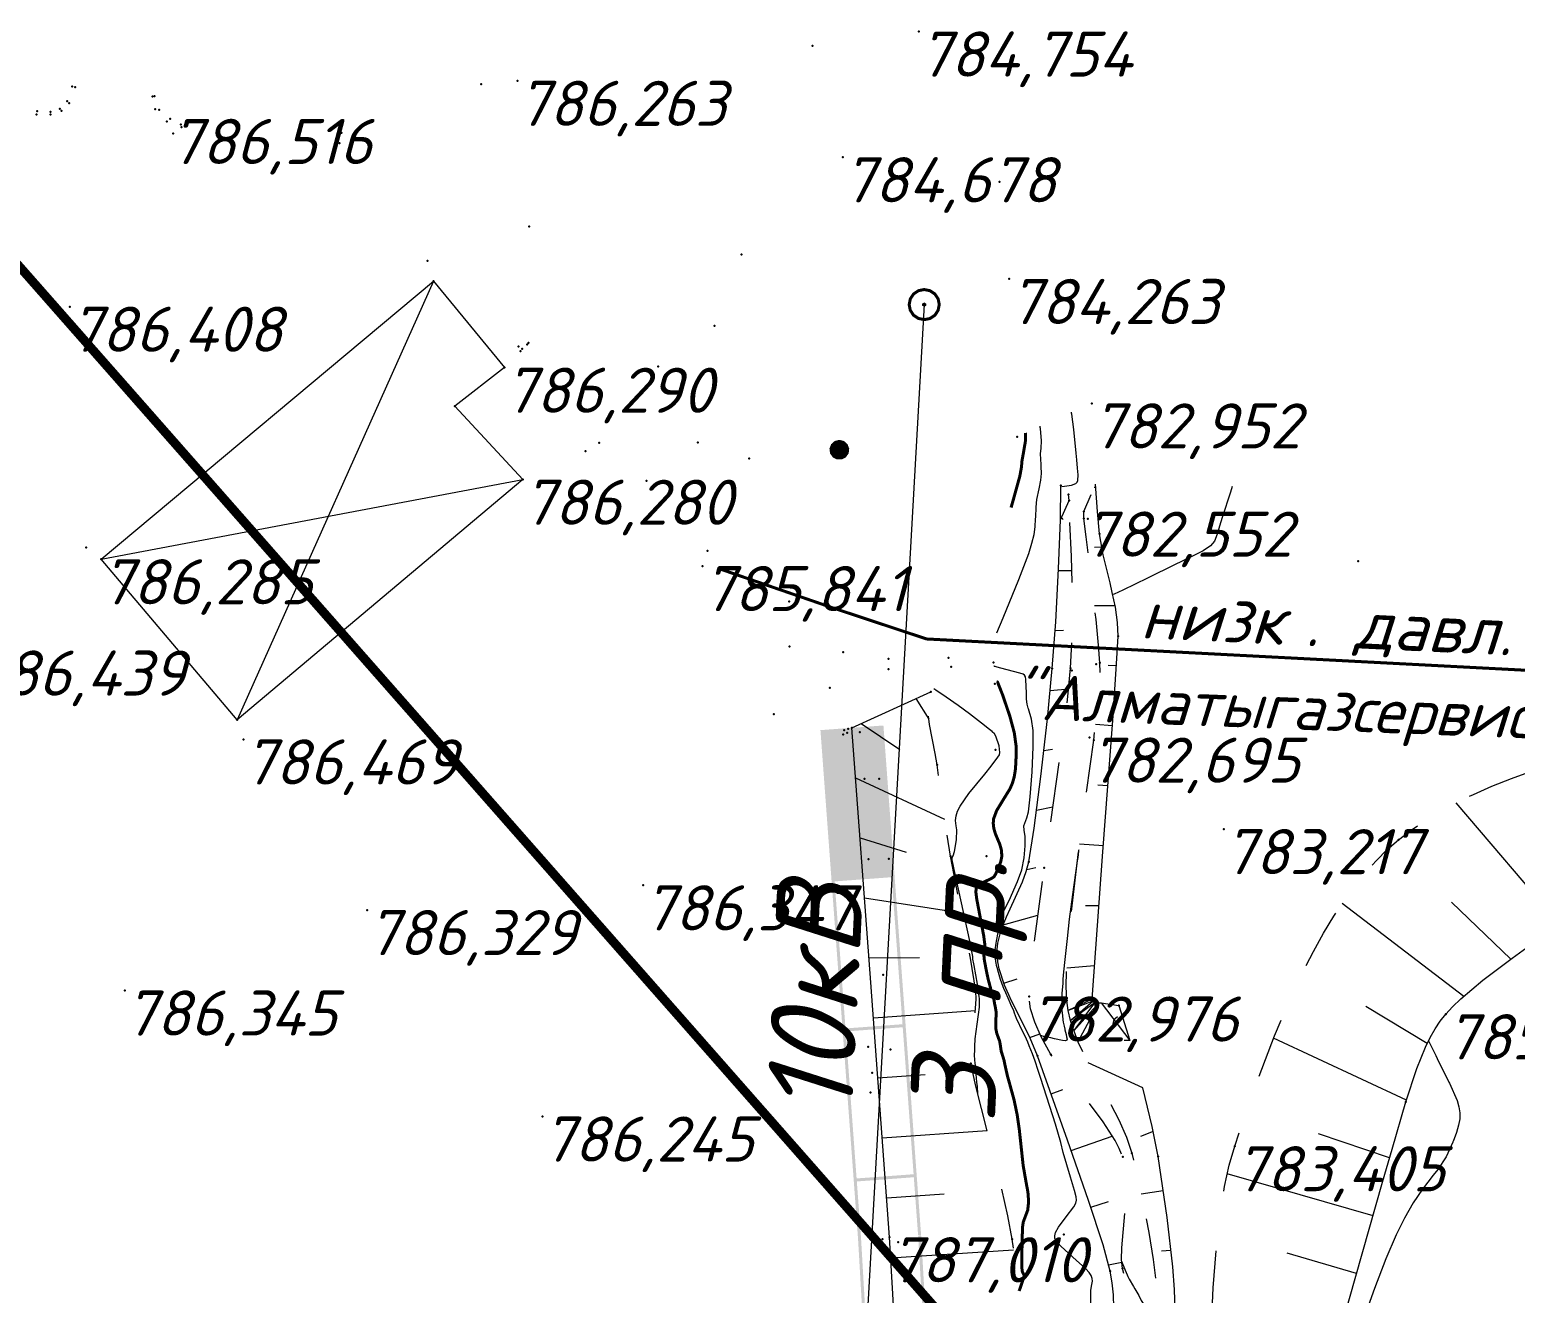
# Model space of a CAD drawing. Header units: metres. Extents: x 629572 to 645168, y 4785785 to 4790166.
# Drawn here: x 634328.7 to 634378.09, y 4788306.47 to 4788348.47 of the extents above; entities that cross this region are included whole.
import ezdxf

# ---------------------------------------------------------------- set-up
doc = ezdxf.new("R2010")
doc.units = ezdxf.units.M
for name, pattern in [('Сплошная', [0]), ('Сплошная_0_50', [0]), ('Штриховая 2', [4, 2, -2])]:
    doc.linetypes.add(name, pattern=pattern)
doc.layers.get('0').update_dxf_attribs({"linetype": 'CONTINUOUS'})
for name, color, linetype in [('Газопровод подземный', 7, 'CONTINUOUS'), ('Горизонтали', 7, 'CONTINUOUS'), ('Здания и строения', 7, 'CONTINUOUS'), ('красная линия', 7, 'CONTINUOUS'), ('Нурсултан', 7, 'CONTINUOUS'), ('Оттяжки для опор', 7, 'CONTINUOUS'), ('Стенка подпорная', 7, 'CONTINUOUS'), ('Столбы железобетонные', 7, 'CONTINUOUS'), ('тест', 7, 'CONTINUOUS')]:
    doc.layers.add(name, color=color, linetype=linetype)
doc.layers.add('ЛЭП в.напряж.', color=10, linetype='SIL_KAB_VYSVOLT', lineweight=13)
doc.styles.add('ISOCPEUR', font='isocpeui.ttf')
doc.styles.get("Standard").update_dxf_attribs({"font": 'isocpeui.ttf'})
doc.linetypes.add('GAZ_NIZ_DAV', pattern='A,10,-1.8,["S",Standard,S=1.8,R=90,X=0,Y=-0.594],0', length=11.8)
doc.linetypes.add('SIL_KAB_VYSVOLT', pattern='A,1.5,["<<",Standard,S=1.6,R=0,X=-1.5,Y=-0.8],5,0,1.5,[">>",Standard,S=1.6,R=0,X=-2.14,Y=-0.8],-2,8,-2', length=20)

# ---------------------------------------------------------------- blocks, each defined once
blk = doc.blocks.new('26 - 108.1.1 опоры  жб d-1.0')
blk.add_hatch(color=7).paths.add_polyline_path([(0, 0.05), (-0.05, 0), (0, -0.05), (0.05, 0)])
at = {"color": 7, "linetype": 'Continuous', "lineweight": 0, "const_width": 0.1, "flags": 128}
blk.add_lwpolyline([(0, 0.5), (0.191, 0.462), (0.354, 0.354), (0.462, 0.191), (0.5, 0), (0.462, -0.191), (0.354, -0.354), (0.191, -0.462), (0, -0.5), (-0.191, -0.462), (-0.354, -0.354), (-0.462, -0.191), (-0.5, 0), (-0.462, 0.191), (-0.354, 0.354), (-0.191, 0.462), (0, 0.5)], close=True, dxfattribs=at)
at = {"color": 7, "linetype": 'Continuous', "lineweight": 0, "true_color": 0xffffff, "flags": 128}
blk.add_lwpolyline([(0, 0.5), (-0.25, 0.433), (-0.433, 0.25), (-0.5, 0), (-0.433, -0.25), (-0.25, -0.433), (0, -0.5), (0.25, -0.433), (0.433, -0.25), (0.5, 0), (0.433, 0.25), (0.25, 0.433), (0, 0.5)], close=True, dxfattribs=at)
at = {"color": 7, "linetype": 'Continuous', "lineweight": 0, "flags": 128}
for points in [[(0, 0.05), (-0.05, 0), (0, -0.05), (0.05, 0), (0, 0.05)], [(0, 0.05), (0.043, 0.025), (0.043, -0.025), (0, -0.05), (-0.043, -0.025), (-0.043, 0.025), (0, 0.05)]]:
    blk.add_lwpolyline(points, close=True, dxfattribs=at)
at = {"color": 7, "style": 'ISOCPEUR', "flags": 1}
for tag in ['X', 'Высота', 'Отметка(высота) верхнего провода', 'Отметка(высота) нижнего провода', 'Отметка', 'Имя объекта CREDO-III', 'Код объекта CREDO-III', 'Номер', 'Y']:
    blk.add_attdef(tag, (0, 0), '', height=2.5, dxfattribs=at)
blk = doc.blocks.new('20 - 106.1.1 столбы дерев d-0.6')
at = {"true_color": 0xffffff}
blk.add_hatch(color=7, dxfattribs=at).paths.add_polyline_path([(0.295, 0.052), (0.193, 0.23), (0, 0.3), (0, 0.3), (-0.193, 0.23), (-0.295, 0.052), (-0.26, -0.15), (-0.103, -0.282), (0.103, -0.282), (0.26, -0.15)])
at = {"color": 7, "linetype": 'Continuous', "lineweight": 0, "const_width": 0.06, "flags": 128}
blk.add_lwpolyline([(0, 0.3), (0.139, 0.266), (0.247, 0.17), (0.298, 0.036), (0.281, -0.106), (0.199, -0.225), (0.072, -0.291), (-0.072, -0.291), (-0.199, -0.225), (-0.281, -0.106), (-0.298, 0.036), (-0.247, 0.17), (-0.139, 0.266), (0, 0.3)], close=True, dxfattribs=at)
at = {"color": 7, "linetype": 'Continuous', "lineweight": 0, "true_color": 0xffffff, "flags": 128}
blk.add_lwpolyline([(0, 0.3), (-0.193, 0.23), (-0.295, 0.052), (-0.26, -0.15), (-0.103, -0.282), (0.103, -0.282), (0.26, -0.15), (0.295, 0.052), (0.193, 0.23), (0, 0.3)], close=True, dxfattribs=at)
at = {"color": 7, "style": 'ISOCPEUR', "flags": 1}
for tag in ['X', 'Высота', 'Отметка', 'Имя объекта CREDO-III', 'Код объекта CREDO-III', 'Номер', 'Y']:
    blk.add_attdef(tag, (0, 0), '', height=2.5, dxfattribs=at)

msp = doc.modelspace()

# ---------------------------------------------------------------- hatches: boundary and pattern name
at = {"layer": 'Стенка подпорная'}
h = msp.add_hatch(color=7, dxfattribs=at)
h.paths.add_polyline_path([(634356.803, 4788300.273), (634356.516, 4788305.214), (634358.413, 4788305.324), (634358.699, 4788300.383), (634358.799, 4788300.388), (634358.51, 4788305.38), (634358.335, 4788308.397), (634358.275, 4788308.393), (634358.235, 4788308.391), (634358.407, 4788305.424), (634356.511, 4788305.314), (634356.34, 4788308.266), (634356.34, 4788308.266), (634356.339, 4788308.274), (634356.339, 4788308.281), (634356.339, 4788308.281), (634356.198, 4788310.189), (634358.092, 4788310.329), (634358.234, 4788308.406), (634358.274, 4788308.409), (634358.334, 4788308.413), (634358.188, 4788310.386), (634357.82, 4788315.373), (634357.451, 4788320.359), (634357.082, 4788325.345), (634357.032, 4788325.342), (634356.359, 4788325.292), (634356.035, 4788325.268), (634355.964, 4788325.263), (634355.038, 4788325.194), (634355.028, 4788325.194), (634354.988, 4788325.191), (634355.356, 4788320.204), (634355.725, 4788315.218), (634356.094, 4788310.231), (634356.239, 4788308.267), (634356.413, 4788305.259), (634356.703, 4788300.267)])
h.paths.add_polyline_path([(634355.821, 4788315.275), (634355.46, 4788320.162), (634357.355, 4788320.302), (634357.716, 4788315.415)], flags=16)
h.paths.add_polyline_path([(634356.19, 4788310.289), (634355.829, 4788315.175), (634357.723, 4788315.315), (634358.085, 4788310.429)], flags=16)

# ---------------------------------------------------------------- linework, layer by layer
at = {"layer": 'Газопровод подземный', "color": 50, "linetype": 'GAZ_NIZ_DAV', "lineweight": 13, "const_width": 0.1, "flags": 128}
msp.add_lwpolyline([(634404.648, 4788329.312), (634400.069, 4788327.711), (634386.285, 4788326.771), (634358.515, 4788328.221), (634355.345, 4788329.272), (634351.69, 4788330.533)], dxfattribs=at)
at = {"layer": 'Горизонтали', "color": 34, "linetype": 'Сплошная', "lineweight": 0, "true_color": 0xa55200, "flags": 128}
for points, elevation in [([(634363.008, 4788333.288), (634363.103, 4788333.297), (634363.337, 4788333.333), (634363.478, 4788333.389), (634363.523, 4788333.433), (634363.55, 4788333.492), (634363.555, 4788333.671), (634363.534, 4788333.895), (634363.506, 4788334.178), (634363.485, 4788334.4), (634363.407, 4788335.186), (634363.341, 4788335.689), (634363.335, 4788335.728), (634363.333, 4788335.739), (634363.33, 4788335.757), (634363.33, 4788335.759), (634363.33, 4788335.76)], 783), ([(634360.855, 4788328.428), (634361.065, 4788328.927), (634361.588, 4788330.197), (634361.911, 4788331.062), (634362.016, 4788331.403), (634362.088, 4788331.696), (634362.127, 4788331.948), (634362.141, 4788332.211), (634362.143, 4788332.272), (634362.156, 4788332.606), (634362.183, 4788332.854), (634362.255, 4788333.208), (634362.316, 4788333.504), (634362.337, 4788333.723), (634362.328, 4788333.957), (634362.322, 4788334.022), (634362.306, 4788334.376), (634362.323, 4788334.558), (634362.341, 4788334.808), (634362.301, 4788335.212), (634362.295, 4788335.25), (634362.292, 4788335.271), (634362.288, 4788335.292), (634362.288, 4788335.293), (634362.288, 4788335.296)], 783.5), ([(634368.676, 4788333.289), (634368.615, 4788333.098), (634368.347, 4788332.262), (634368.179, 4788331.71), (634368.177, 4788331.703), (634368.092, 4788331.477), (634367.96, 4788331.317), (634367.71, 4788331.152), (634367.201, 4788330.895), (634367.172, 4788330.881), (634366.035, 4788330.328), (634365.865, 4788330.245), (634365.04, 4788329.846), (634364.747, 4788329.712), (634364.706, 4788329.694)], 783), ([(634363.053, 4788332.189), (634363.051, 4788332.192), (634363.035, 4788332.211), (634363.002, 4788332.236), (634362.998, 4788332.239), (634362.996, 4788332.24), (634362.995, 4788332.241), (634362.994, 4788332.241), (634362.994, 4788332.241)], 783), ([(634361.679, 4788299.607), (634361.754, 4788299.736), (634362.156, 4788300.439), (634362.469, 4788301.015), (634362.67, 4788301.443), (634362.803, 4788301.82), (634362.912, 4788302.253), (634362.918, 4788302.284), (634362.997, 4788302.601), (634363.099, 4788302.864), (634363.26, 4788303.183), (634363.511, 4788303.701), (634363.624, 4788304.036), (634363.704, 4788304.419), (634363.718, 4788304.506), (634363.787, 4788304.84), (634363.851, 4788305.022), (634363.926, 4788305.238), (634363.96, 4788305.401), (634363.978, 4788305.599), (634363.988, 4788305.934), (634363.98, 4788306.255), (634363.978, 4788306.297), (634363.978, 4788306.563), (634364.003, 4788306.705), (634364.03, 4788306.871), (634364.026, 4788306.968), (634363.992, 4788307.061), (634363.92, 4788307.166), (634363.808, 4788307.29), (634363.38, 4788307.673), (634362.975, 4788308.035), (634362.815, 4788308.229), (634362.783, 4788308.304), (634362.776, 4788308.379), (634362.776, 4788308.381), (634362.776, 4788308.385), (634362.799, 4788308.497), (634362.901, 4788308.665), (634363.16, 4788309.016), (634363.406, 4788309.347), (634363.481, 4788309.468), (634363.505, 4788309.564), (634363.494, 4788309.682), (634363.439, 4788309.887), (634363.304, 4788310.334), (634363.06, 4788311.153), (634362.974, 4788311.485), (634362.806, 4788312.096), (634362.313, 4788313.611), (634362.224, 4788313.877), (634362.122, 4788314.189), (634362.037, 4788314.432), (634361.926, 4788314.697), (634361.877, 4788314.814), (634361.837, 4788314.92), (634361.837, 4788314.92), (634361.771, 4788315.066), (634361.721, 4788315.166), (634361.506, 4788315.609), (634361.44, 4788315.787), (634361.417, 4788315.857), (634361.321, 4788316.069), (634361.296, 4788316.121), (634361.26, 4788316.203), (634361.229, 4788316.277), (634361.147, 4788316.463), (634361.083, 4788316.608), (634361.03, 4788316.749), (634361.018, 4788316.784), (634360.979, 4788316.903), (634360.904, 4788317.133), (634360.86, 4788317.298), (634360.858, 4788317.305), (634360.854, 4788317.325), (634360.822, 4788317.5), (634360.8, 4788317.705), (634360.8, 4788317.891), (634360.832, 4788318.113), (634360.846, 4788318.177), (634360.894, 4788318.461), (634360.893, 4788318.6), (634360.897, 4788318.778), (634360.937, 4788318.94), (634361.005, 4788319.098), (634361.072, 4788319.185), (634361.11, 4788319.228), (634361.258, 4788319.528), (634361.536, 4788320.158), (634361.68, 4788320.546), (634361.756, 4788320.942), (634361.79, 4788321.345), (634361.793, 4788321.655), (634361.763, 4788321.869), (634361.752, 4788322.007), (634361.786, 4788322.1), (634361.853, 4788322.277), (634361.902, 4788322.477), (634361.965, 4788322.973), (634362.026, 4788323.804), (634362.065, 4788324.639), (634362.057, 4788325.181), (634362.005, 4788325.558), (634361.905, 4788325.904), (634361.896, 4788325.926), (634361.856, 4788326.059), (634361.842, 4788326.217), (634361.837, 4788326.419), (634361.82, 4788326.869), (634361.805, 4788326.966), (634361.777, 4788327.019), (634361.725, 4788327.052), (634361.616, 4788327.086), (634360.989, 4788327.253), (634360.862, 4788327.287), (634360.797, 4788327.304), (634360.769, 4788327.311), (634360.769, 4788327.311), (634360.762, 4788327.313), (634360.757, 4788327.314), (634360.752, 4788327.315), (634360.752, 4788327.316), (634360.752, 4788327.316)], 783.5), ([(634360.217, 4788313.111), (634360.216, 4788313.145), (634360.212, 4788313.291), (634360.206, 4788313.341), (634360.189, 4788313.488), (634360.166, 4788313.753), (634360.143, 4788314.009), (634360.126, 4788314.156), (634360.12, 4788314.203), (634360.113, 4788314.418), (634360.115, 4788314.518), (634360.116, 4788314.65), (634360.115, 4788314.677), (634360.129, 4788314.934), (634360.2, 4788315.422), (634360.247, 4788315.739), (634360.27, 4788315.984), (634360.27, 4788316.008), (634360.273, 4788316.096), (634360.277, 4788316.204), (634360.27, 4788316.28), (634360.263, 4788316.326), (634360.257, 4788316.425), (634360.252, 4788316.506), (634360.233, 4788316.623), (634360.208, 4788316.749), (634360.095, 4788317.368), (634360.085, 4788317.423), (634360.057, 4788317.579), (634360.052, 4788317.605), (634360.05, 4788317.624), (634360.05, 4788317.642), (634360.053, 4788317.663), (634360.053, 4788317.663), (634359.94, 4788318.232), (634359.596, 4788319.806), (634359.464, 4788320.406), (634359.364, 4788320.879), (634359.362, 4788320.962), (634359.363, 4788320.962), (634359.405, 4788321.018), (634359.447, 4788321.152), (634359.513, 4788321.542), (634359.52, 4788321.877), (634359.502, 4788322.011), (634359.483, 4788322.19), (634359.495, 4788322.337), (634359.543, 4788322.494), (634359.629, 4788322.667), (634359.92, 4788323.086), (634360.448, 4788323.729), (634360.668, 4788323.991), (634360.89, 4788324.288), (634360.935, 4788324.375), (634360.949, 4788324.445), (634360.932, 4788324.666), (634360.819, 4788324.99), (634360.776, 4788325.066), (634360.698, 4788325.135), (634360.692, 4788325.14), (634360.606, 4788325.209), (634360.339, 4788325.422), (634359.938, 4788325.732), (634359.569, 4788326.004), (634359.163, 4788326.288), (634358.828, 4788326.516), (634358.762, 4788326.56)], 784.5), ([(634363.575, 4788321.214), (634363.575, 4788321.21), (634363.57, 4788321.187), (634363.551, 4788321.047), (634363.53, 4788320.895), (634363.523, 4788320.848), (634363.368, 4788319.732), (634363.26, 4788318.904), (634363.187, 4788318.269), (634363.1, 4788317.464), (634363.06, 4788317.044), (634363.05, 4788316.899), (634363.042, 4788316.78), (634363.033, 4788316.661), (634363.018, 4788316.443), (634363.012, 4788316.277), (634363.012, 4788316.241), (634363.01, 4788316.169), (634363.008, 4788316.006), (634363.013, 4788315.892), (634363.015, 4788315.869), (634363.02, 4788315.803), (634363.03, 4788315.686), (634363.044, 4788315.584), (634363.048, 4788315.562), (634363.062, 4788315.482), (634363.085, 4788315.355), (634363.109, 4788315.246), (634363.114, 4788315.227), (634363.152, 4788315.072), (634363.173, 4788314.991), (634363.191, 4788314.923), (634363.191, 4788314.921), (634363.184, 4788314.883), (634363.133, 4788314.868), (634363.036, 4788314.876), (634362.764, 4788314.934), (634362.651, 4788314.961), (634362.416, 4788315.007), (634362.406, 4788315.009), (634362.344, 4788315.025), (634362.331, 4788315.034), (634362.317, 4788315.043), (634362.306, 4788315.051), (634362.301, 4788315.054), (634362.3, 4788315.055), (634362.298, 4788315.056), (634362.298, 4788315.057), (634362.297, 4788315.057), (634362.297, 4788315.057)], 783), ([(634375.204, 4788314.86), (634375.236, 4788314.796), (634375.441, 4788314.377), (634375.491, 4788314.273), (634375.878, 4788313.486), (634375.895, 4788313.452), (634376.151, 4788312.885), (634376.214, 4788312.668), (634376.243, 4788312.47), (634376.239, 4788312.271), (634376.202, 4788312.055), (634376.134, 4788311.821), (634376.019, 4788311.513), (634376.016, 4788311.505), (634376.013, 4788311.497), (634375.794, 4788311.012), (634375.507, 4788310.582), (634375.361, 4788310.398), (634374.999, 4788309.931), (634374.697, 4788309.48), (634374.407, 4788308.973), (634374.127, 4788308.41), (634373.788, 4788307.62), (634373.406, 4788306.63), (634372.987, 4788305.452), (634372.541, 4788304.114), (634372.354, 4788303.532), (634372.199, 4788303.064), (634372.094, 4788302.861), (634371.565, 4788302.14), (634371.268, 4788301.778), (634371.224, 4788301.728)], 785.5), ([(634365.007, 4788307.515), (634365.022, 4788307.481), (634365.097, 4788307.301), (634365.122, 4788307.245), (634365.19, 4788307.083), (634365.208, 4788307.034), (634365.246, 4788306.938), (634365.391, 4788306.693), (634365.439, 4788306.619), (634365.54, 4788306.458), (634365.568, 4788306.393), (634365.647, 4788306.231), (634365.859, 4788305.913), (634365.941, 4788305.796), (634366.051, 4788305.624), (634366.108, 4788305.506), (634366.141, 4788305.365), (634366.156, 4788305.285), (634366.205, 4788305.122), (634366.222, 4788305.073), (634366.251, 4788304.925), (634366.256, 4788304.791), (634366.257, 4788304.746), (634366.258, 4788304.702), (634366.259, 4788304.605), (634366.253, 4788304.452), (634366.251, 4788304.425), (634366.25, 4788304.406), (634366.238, 4788304.233), (634366.22, 4788304.072), (634366.211, 4788303.989), (634366.2, 4788303.885), (634366.189, 4788303.783), (634366.145, 4788303.482), (634366.076, 4788303.088), (634366.05, 4788302.941), (634366.038, 4788302.871), (634365.98, 4788302.559), (634365.847, 4788301.928), (634365.707, 4788301.313), (634365.551, 4788300.7), (634365.527, 4788300.607), (634365.518, 4788300.573), (634365.517, 4788300.568)], 783)]:
    msp.add_lwpolyline(points, dxfattribs=dict(at, elevation=elevation))
at = {"layer": 'Горизонтали', "color": 34, "linetype": 'Сплошная', "lineweight": 0, "const_width": 0.1, "elevation": 784, "flags": 128}
for points in [[(634361.326, 4788332.589), (634361.384, 4788332.794), (634361.616, 4788333.631), (634361.669, 4788333.918), (634361.669, 4788333.921), (634361.689, 4788334.149), (634361.729, 4788334.368), (634361.799, 4788334.774), (634361.809, 4788335.041), (634361.808, 4788335.047), (634361.805, 4788335.062), (634361.804, 4788335.07), (634361.804, 4788335.071)], [(634361.593, 4788306.548), (634361.623, 4788306.632), (634361.741, 4788306.976), (634361.763, 4788307.061), (634361.748, 4788307.095), (634361.746, 4788307.098), (634361.701, 4788307.183), (634361.679, 4788307.35), (634361.687, 4788307.931), (634361.695, 4788308.213), (634361.698, 4788308.393), (634361.706, 4788308.672), (634361.729, 4788308.837), (634361.801, 4788309.03), (634361.879, 4788309.239), (634361.909, 4788309.514), (634361.885, 4788309.839), (634361.837, 4788310.091), (634361.727, 4788310.719), (634361.669, 4788311.262), (634361.597, 4788311.928), (634361.529, 4788312.399), (634361.425, 4788312.9), (634361.266, 4788313.476), (634361.207, 4788313.683), (634361.114, 4788314.1), (634361.09, 4788314.22), (634361.025, 4788314.432), (634360.999, 4788314.508), (634360.975, 4788314.669), (634360.975, 4788314.677), (634360.944, 4788314.858), (634360.917, 4788314.926), (634360.85, 4788315.112), (634360.818, 4788315.271), (634360.823, 4788315.623), (634360.832, 4788315.798), (634360.795, 4788316.024), (634360.783, 4788316.064), (634360.77, 4788316.144), (634360.753, 4788316.241), (634360.708, 4788316.371), (634360.673, 4788316.467), (634360.65, 4788316.571), (634360.635, 4788316.645), (634360.609, 4788316.742), (634360.556, 4788316.941), (634360.478, 4788317.328), (634360.472, 4788317.364), (634360.453, 4788317.462), (634360.437, 4788317.552), (634360.425, 4788317.665), (634360.425, 4788317.766), (634360.442, 4788317.888), (634360.443, 4788317.892), (634360.453, 4788318.06), (634360.417, 4788318.347), (634360.307, 4788318.925), (634360.181, 4788319.592), (634360.157, 4788319.79), (634360.161, 4788319.915), (634360.193, 4788319.997), (634360.264, 4788320.06), (634360.529, 4788320.192), (634360.664, 4788320.254), (634360.759, 4788320.318), (634360.813, 4788320.409), (634360.925, 4788320.663), (634360.983, 4788320.82), (634361.014, 4788320.98), (634361.011, 4788321.181), (634360.948, 4788321.404), (634360.894, 4788321.529), (634360.802, 4788321.751), (634360.751, 4788321.927), (634360.732, 4788322.092), (634360.746, 4788322.246), (634360.845, 4788322.515), (634361.073, 4788322.89), (634361.285, 4788323.234), (634361.369, 4788323.424), (634361.427, 4788323.625), (634361.464, 4788323.84), (634361.487, 4788324.125), (634361.496, 4788324.636), (634361.432, 4788325.104), (634361.284, 4788325.655), (634361.043, 4788326.364), (634360.903, 4788326.719), (634360.896, 4788326.734), (634360.885, 4788326.768), (634360.877, 4788326.786), (634360.849, 4788326.799), (634360.842, 4788326.801)]]:
    msp.add_lwpolyline(points, dxfattribs=at)
at = {"layer": 'Здания и строения', "color": 8, "linetype": 'Сплошная', "lineweight": 0, "flags": 128}
msp.add_lwpolyline([(634342.121, 4788340.114), (634344.48, 4788337.239), (634342.831, 4788335.954), (634345.09, 4788333.516), (634335.602, 4788325.535), (634331.079, 4788330.871), (634342.121, 4788340.114)], close=True, dxfattribs=at)
for points in [[(634342.121, 4788340.114), (634335.602, 4788325.535)], [(634331.079, 4788330.871), (634345.09, 4788333.516)]]:
    msp.add_lwpolyline(points, dxfattribs=at)
at = {"layer": 'красная линия', "color": 1, "linetype": 'Сплошная_0_50', "lineweight": 0, "true_color": 0xff0000, "const_width": 0.3, "elevation": 794.579, "flags": 128}
msp.add_lwpolyline([(635401.641, 4788148.595), (634957.655, 4788205.711), (634868.946, 4788233.682), (634603.956, 4788290.084), (634469.438, 4788276.801), (634466.442, 4788288.998), (634455.452, 4788300.111), (634423.85, 4788288.187), (634367.861, 4788295.693), (634267.843, 4788409.4), (634475.845, 4788682.207), (634474.555, 4788790.795), (634449.85, 4788818.401), (634024.042, 4788644.6), (633889.34, 4788556.209), (633827.944, 4788529.992), (633792.752, 4788543.316), (633784.34, 4788495.79), (633741.538, 4788462.098), (633741.25, 4788461.815), (633707.246, 4788430.797), (633615.343, 4788446.001), (633603.65, 4788448.117), (633593.847, 4788448.295), (633403.135, 4788458.998), (633383.735, 4788456.919), (632950.737, 4788523.705), (632422.446, 4788608.882), (631759.541, 4788723.01), (631749.061, 4788727.901), (631729.34, 4788731.902), (631702.953, 4788733.892), (631676.149, 4788739.917), (631633.151, 4788748.593), (631552.757, 4788764.604), (631505.748, 4788774.005), (631486.053, 4788777.916), (631418.334, 4788781.792), (630663.641, 4788895.085)], dxfattribs=at)
at = {"layer": 'ЛЭП в.напряж.', "lineweight": 13}
msp.add_lwpolyline([(634358.438, 4788339.335), (634355.692, 4788290.529), (634326.586, 4788229.124), (634310.6, 4788187.999)], dxfattribs=at)
at = {"layer": 'Нурсултан', "color": 251, "linetype": 'Штриховая 2', "lineweight": 0, "flags": 128}
for points in [[(634363.407, 4788315.196), (634363.298, 4788315.542), (634363.222, 4788315.877), (634363.177, 4788316.202), (634363.159, 4788316.673), (634363.175, 4788317.3), (634363.228, 4788318.084), (634363.315, 4788319.025), (634363.567, 4788321.15), (634364.072, 4788324.862), (634364.257, 4788326.512), (634364.284, 4788326.994), (634364.28, 4788327.426), (634364.237, 4788328.016), (634364.151, 4788328.871), (634363.818, 4788331.614), (634363.74, 4788332.228), (634363.741, 4788332.455), (634364.133, 4788333.369)], [(634362.969, 4788332.184), (634363.253, 4788332.824), (634363.235, 4788333.022)], [(634360.217, 4788289.373), (634360.98, 4788291.324), (634361.254, 4788291.936), (634361.388, 4788292.119), (634361.591, 4788292.29), (634361.818, 4788292.431), (634362.368, 4788292.724), (634362.595, 4788292.875), (634362.756, 4788293.034), (634362.854, 4788293.205), (634362.9, 4788293.422), (634362.906, 4788293.725), (634362.785, 4788294.973), (634362.763, 4788295.473), (634362.793, 4788295.886), (634362.878, 4788296.22), (634363.033, 4788296.524), (634363.281, 4788296.858), (634363.563, 4788297.168), (634364.298, 4788297.916), (634364.63, 4788298.3), (634364.865, 4788298.638), (634365.028, 4788298.961), (634365.13, 4788299.241), (634365.344, 4788299.956), (634365.673, 4788301.267), (634365.979, 4788302.699), (634366.186, 4788303.887), (634366.24, 4788304.322), (634366.258, 4788304.63), (634366.248, 4788304.792), (634366.217, 4788304.959), (634366.09, 4788305.311), (634365.896, 4788305.67), (634365.44, 4788306.376), (634365.264, 4788306.676), (634365.117, 4788306.996), (634365.032, 4788307.292), (634364.998, 4788307.597), (634365.002, 4788307.978), (634365.142, 4788309.444), (634365.169, 4788310.031), (634365.136, 4788310.565), (634365.095, 4788310.797), (634365.036, 4788311.008), (634365.023, 4788311.045), (634364.922, 4788311.287), (634364.783, 4788311.555), (634364.385, 4788312.174), (634363.887, 4788312.835), (634362.892, 4788314.063), (634362.644, 4788314.413), (634362.324, 4788314.997), (634362.11, 4788315.482), (634361.976, 4788315.927), (634361.923, 4788316.338), (634361.94, 4788316.789), (634362.013, 4788317.517), (634362.426, 4788320.613), (634363.069, 4788325.101), (634363.216, 4788326.311), (634363.301, 4788327.245), (634363.353, 4788328.368), (634363.362, 4788329.598), (634363.332, 4788330.96), (634363.279, 4788332.202)], [(634360.073, 4788292.197), (634360.53, 4788293.733), (634360.843, 4788294.861), (634361.096, 4788295.887), (634361.292, 4788296.833), (634361.456, 4788297.826), (634361.611, 4788298.995), (634361.762, 4788300.36), (634361.949, 4788302.292), (634361.809, 4788304.296), (634361.682, 4788305.759), (634361.533, 4788307.075), (634361.358, 4788308.272), (634361.213, 4788309.042), (634361.007, 4788309.974), (634360.156, 4788313.351), (634359.991, 4788314.113), (634359.969, 4788314.374), (634359.975, 4788314.662), (634360.147, 4788315.944), (634360.163, 4788316.246), (634360.152, 4788316.515), (634359.972, 4788317.616), (634359.307, 4788321), (634359.074, 4788322.49), (634358.868, 4788324.033), (634358.807, 4788324.418), (634358.615, 4788325.376), (634358.557, 4788325.797), (634358.546, 4788326.019), (634358.559, 4788326.203), (634358.594, 4788326.352), (634358.653, 4788326.467)], [(634363.664, 4788290.615), (634364.817, 4788293.649), (634365.695, 4788296.073), (634366.687, 4788298.925), (634367.296, 4788300.593), (634367.503, 4788301.2), (634367.696, 4788301.873), (634367.825, 4788302.485), (634367.865, 4788302.824), (634367.898, 4788303.326), (634368.039, 4788306.648), (634368.172, 4788308.303), (634368.284, 4788309.207), (634368.419, 4788310.016), (634368.578, 4788310.733), (634368.761, 4788311.361), (634369.46, 4788313.39), (634370.085, 4788315.031), (634370.725, 4788316.515), (634371.049, 4788317.193), (634371.377, 4788317.83), (634371.715, 4788318.438), (634372.057, 4788319.004), (634372.403, 4788319.529), (634372.754, 4788320.014), (634373.109, 4788320.458), (634373.469, 4788320.861), (634373.833, 4788321.223), (634374.202, 4788321.545), (634374.626, 4788321.869), (634375.087, 4788322.182), (634375.584, 4788322.483), (634376.119, 4788322.773), (634376.693, 4788323.053), (634377.307, 4788323.324), (634377.963, 4788323.587), (634378.664, 4788323.842), (634380.155, 4788324.317), (634381.87, 4788324.783), (634383.842, 4788325.253), (634386.605, 4788325.853)], [(634364.043, 4788316.178), (634363.222, 4788315.877)], [(634364.121, 4788316.138), (634363.298, 4788315.542)], [(634364.248, 4788316.127), (634363.407, 4788315.196), (634363.549, 4788314.831), (634363.886, 4788314.128), (634364.623, 4788312.793), (634364.908, 4788312.24), (634365.161, 4788311.658), (634365.336, 4788311.124), (634365.54, 4788310.302), (634365.733, 4788309.408), (634365.904, 4788308.492), (634366.046, 4788307.59), (634366.155, 4788306.745), (634366.229, 4788305.958), (634366.268, 4788305.242), (634366.271, 4788304.605), (634366.247, 4788304.131), (634366.2, 4788303.639), (634366.127, 4788303.126), (634366.03, 4788302.588), (634365.76, 4788301.428), (634365.344, 4788299.956), (634365.13, 4788299.241), (634365.357, 4788298.712)], [(634364.315, 4788316.129), (634364.905, 4788316.041), (634365.268, 4788314.875), (634363.549, 4788314.831)]]:
    msp.add_lwpolyline(points, dxfattribs=at)
at = {"layer": 'Нурсултан', "color": 251, "linetype": 'Сплошная', "lineweight": 0, "flags": 128}
for points in [[(634364.017, 4788316.251), (634364.381, 4788321.15), (634364.706, 4788325.513), (634364.835, 4788327.399), (634364.883, 4788328.315), (634364.865, 4788328.771), (634364.794, 4788329.275), (634364.691, 4788329.767), (634364.614, 4788330.082), (634364.385, 4788331.02), (634364.268, 4788331.711), (634364.197, 4788332.455), (634364.133, 4788333.369)], [(634362.969, 4788332.184), (634362.981, 4788333.32)], [(634358.39, 4788285.725), (634360.949, 4788292.122), (634361.18, 4788292.705), (634361.992, 4788294.749), (634362.284, 4788295.553), (634362.525, 4788296.281), (634363.067, 4788298.127), (634363.725, 4788300.493), (634364.21, 4788302.337), (634364.469, 4788303.451), (634364.654, 4788304.583), (634364.708, 4788305.081), (634364.739, 4788305.549), (634364.745, 4788305.995), (634364.728, 4788306.418), (634364.687, 4788306.821), (634364.622, 4788307.203), (634364.382, 4788308.081), (634363.903, 4788309.557), (634363.206, 4788311.567), (634362.206, 4788314.361), (634361.958, 4788314.956), (634361.539, 4788315.8), (634361.343, 4788316.196), (634361.111, 4788316.718), (634360.932, 4788317.255), (634360.884, 4788317.494), (634360.861, 4788317.717), (634360.863, 4788317.912), (634360.887, 4788318.115), (634361.001, 4788318.555), (634361.173, 4788318.99), (634361.295, 4788319.255), (634361.707, 4788320.148), (634361.831, 4788320.495), (634361.911, 4788320.81), (634362.088, 4788321.927), (634362.313, 4788323.646), (634362.533, 4788325.57), (634362.695, 4788327.236), (634362.809, 4788328.791), (634362.907, 4788330.549), (634362.969, 4788332.184)], [(634360.073, 4788292.197), (634357.624, 4788292.218), (634358.141, 4788293.594), (634357.714, 4788300.965), (634357.287, 4788308.336), (634356.661, 4788316.802), (634356.035, 4788325.268), (634358.653, 4788326.467)], [(634361.444, 4788284.856), (634361.969, 4788284.301), (634362.364, 4788283.962), (634362.554, 4788283.839), (634362.739, 4788283.749), (634362.92, 4788283.69), (634363.1, 4788283.662), (634363.291, 4788283.667), (634363.549, 4788283.706), (634364.257, 4788283.88), (634365.227, 4788284.19), (634366.106, 4788284.524), (634366.379, 4788284.679), (634366.644, 4788284.895), (634366.89, 4788285.162), (634367.101, 4788285.463), (634367.336, 4788285.913), (634367.572, 4788286.467), (634367.755, 4788286.992), (634367.87, 4788287.449), (634367.957, 4788288.136), (634368.146, 4788290.438), (634368.257, 4788291.476), (634368.776, 4788294.981), (634369.014, 4788296.447), (634369.15, 4788297.158), (634369.213, 4788297.324), (634369.316, 4788297.493), (634369.878, 4788298.119), (634369.989, 4788298.273), (634370.066, 4788298.421), (634370.378, 4788299.257), (634370.87, 4788300.669), (634371.331, 4788302.047), (634371.688, 4788303.173), (634373.677, 4788310.163), (634373.99, 4788311.265), (634374.451, 4788312.832), (634374.818, 4788313.94), (634375.103, 4788314.653), (634375.258, 4788314.971), (634375.42, 4788315.257), (634375.592, 4788315.516), (634375.775, 4788315.748), (634375.999, 4788315.99), (634376.278, 4788316.258), (634377.011, 4788316.876), (634377.981, 4788317.614), (634379.451, 4788318.67), (634386.605, 4788325.853)], [(634363.298, 4788315.542), (634364.043, 4788316.178), (634364.017, 4788316.251), (634363.222, 4788315.877)], [(634363.407, 4788315.196), (634364.121, 4788316.138), (634364.248, 4788316.127), (634363.549, 4788314.831)], [(634364.121, 4788316.138), (634364.043, 4788316.178)], [(634364.248, 4788316.127), (634364.315, 4788316.129), (634365.268, 4788314.875)], [(634365.357, 4788298.712), (634365.635, 4788299.659), (634366.053, 4788301.085), (634366.384, 4788302.357), (634366.522, 4788302.988), (634366.629, 4788303.58), (634366.707, 4788304.144), (634366.758, 4788304.684), (634366.784, 4788305.269), (634366.783, 4788305.907), (634366.756, 4788306.599), (634366.702, 4788307.347), (634366.519, 4788308.996), (634366.214, 4788311.014), (634366.016, 4788312.016), (634365.703, 4788313.299), (634363.886, 4788314.128)]]:
    msp.add_lwpolyline(points, dxfattribs=at)
at = {"layer": 'Нурсултан', "color": 251, "linetype": 'Continuous', "lineweight": 0, "flags": 128}
for points in [[(634364.141, 4788333.258), (634364.084, 4788333.254)], [(634364.343, 4788331.27), (634364.102, 4788331.262)], [(634362.904, 4788330.496), (634363.342, 4788330.498)], [(634364.785, 4788329.32), (634364.096, 4788329.322)], [(634362.788, 4788328.5), (634363.071, 4788328.514)], [(634364.83, 4788327.328), (634364.556, 4788327.338)], [(634362.624, 4788326.507), (634363.24, 4788326.568)], [(634358.159, 4788326.241), (634358.591, 4788325.552)], [(634356.341, 4788325.408), (634357.628, 4788324.545)], [(634364.693, 4788325.332), (634364.129, 4788325.373)], [(634362.413, 4788324.518), (634362.705, 4788324.561)], [(634356.158, 4788323.609), (634359.114, 4788322.231)], [(634364.544, 4788323.338), (634364.208, 4788323.362)], [(634362.168, 4788322.533), (634362.716, 4788322.639)], [(634379.548, 4788318.768), (634376.127, 4788322.777)], [(634356.305, 4788321.614), (634357.84, 4788321.135)], [(634364.396, 4788321.343), (634363.601, 4788321.402)], [(634361.848, 4788320.56), (634362.143, 4788320.63)], [(634356.453, 4788319.619), (634359.677, 4788319.12)], [(634361.067, 4788318.721), (634362.216, 4788319.038)], [(634364.247, 4788319.349), (634363.8, 4788319.348)], [(634376.374, 4788316.338), (634372.334, 4788319.425)], [(634377.94, 4788317.582), (634375.961, 4788319.468)], [(634356.6, 4788317.625), (634358.283, 4788317.636)], [(634364.099, 4788317.354), (634363.175, 4788317.274)], [(634361.09, 4788316.781), (634361.529, 4788316.922)], [(634356.748, 4788315.63), (634360.138, 4788315.877)], [(634364.738, 4788315.573), (634364.668, 4788315.215)], [(634364.738, 4788315.573), (634364.864, 4788315.669)], [(634375.16, 4788314.771), (634373.118, 4788316.006)], [(634361.948, 4788314.976), (634362.279, 4788315.098)], [(634374.472, 4788312.894), (634370.054, 4788314.949)], [(634356.895, 4788313.636), (634358.471, 4788313.748)], [(634362.655, 4788313.106), (634363.045, 4788313.25)], [(634357.043, 4788311.641), (634360.526, 4788311.882)], [(634363.326, 4788311.222), (634364.691, 4788311.698)], [(634366.048, 4788311.851), (634365.628, 4788311.684)], [(634373.908, 4788310.976), (634371.542, 4788311.771)], [(634373.361, 4788309.052), (634368.514, 4788310.443)], [(634357.19, 4788309.647), (634359.106, 4788309.775)], [(634366.385, 4788309.88), (634365.654, 4788309.77)], [(634363.976, 4788309.33), (634364.565, 4788309.518)], [(634357.327, 4788307.651), (634361.41, 4788307.918)], [(634366.641, 4788307.897), (634366.324, 4788307.869)], [(634372.813, 4788307.128), (634370.503, 4788307.802)], [(634364.563, 4788307.419), (634365.009, 4788307.501)]]:
    msp.add_lwpolyline(points, dxfattribs=at)
at = {"layer": 'Нурсултан', "color": 7}
for p in [(634358.26, 4788348.411, -1.923), (634354.728, 4788347.932, -1.733), (634344.915, 4788346.775, -0.414), (634330.111, 4788346.583, -0.152), (634330.211, 4788346.561, -0.287), (634332.778, 4788346.257, -0.28), (634332.854, 4788346.264, -0.146), (634343.713, 4788346.664, -0.338), (634328.944, 4788345.766, -0.095), (634329.39, 4788345.745, -0.118), (634329.699, 4788345.846, -0.14), (634329.76, 4788345.771, -0.28), (634329.942, 4788346.101, -0.13), (634330.015, 4788346.025, -0.308), (634332.873, 4788345.832, -0.295), (634333.002, 4788345.811, -0.137), (634328.928, 4788345.658, -0.285), (634329.388, 4788345.649, -0.283), (634333.262, 4788345.426, -0.271), (634333.371, 4788345.507, -0.161), (634333.727, 4788345.316, -0.144), (634333.747, 4788345.23, -0.274), (634333.475, 4788345.017, -0.302), (634339.069, 4788345.047, 0.044), (634339.003, 4788344.703, -0.27), (634355.733, 4788344.233, -1.999), (634360.935, 4788343.418, -1.796), (634345.308, 4788341.931, -0.334), (634341.92, 4788340.785, -0.247), (634352.363, 4788340.996, -1.404), (634342.121, 4788340.114, -0.281), (634361.267, 4788340.187, -2.414), (634358.438, 4788339.335, -1.94), (634330.032, 4788339.266, -0.269), (634351.461, 4788338.629, -1.336), (634344.947, 4788337.945, -0.408), (634345.074, 4788337.865, 0.476), (634345.242, 4788338.014, 0.461), (634345.282, 4788338.062, -0.14), (634345.017, 4788337.783, -0.255), (634344.48, 4788337.239, -0.387), (634349.59, 4788337.275, -0.742), (634342.831, 4788335.954, -0.477), (634364.006, 4788336.052, -3.725), (634361.525, 4788334.942, -2.395), (634347.173, 4788334.463, -0.253), (634347.636, 4788334.74, -0.271), (634350.916, 4788334.749, -0.671), (634355.616, 4788334.508, -1.971), (634352.613, 4788334.22, -1.848), (634345.09, 4788333.516, -0.397), (634349.203, 4788333.477, -0.718), (634362.981, 4788333.32, -3.635), (634363.235, 4788333.022, -4.038), (634363.253, 4788332.824, -4.143), (634363.741, 4788332.455, -4.125), (634363.877, 4788332.214, -4.033), (634364.268, 4788331.711, -3.711), (634330.575, 4788331.264, -0.253), (634351.23, 4788331.154, -1.501), (634331.079, 4788330.871, -0.392), (634351.065, 4788330.645, -0.836), (634351.69, 4788330.533, -1.574), (634372.865, 4788330.811, -3.634), (634353.95, 4788329.468, -1.444), (634355.345, 4788329.272, -2.215), (634353.964, 4788327.968, -0.685), (634358.515, 4788328.221, -2.075), (634364.883, 4788328.315, -3.654), (634355.748, 4788327.785, -2.314), (634357.248, 4788327.566, -2.352), (634359.24, 4788327.598, -2.548), (634360.742, 4788327.438, -3.294), (634364.28, 4788327.426, -3.822), (634357.252, 4788327.217, -2.942), (634359.329, 4788327.297, -3.205), (634362.695, 4788327.236, -3.627), (634363.301, 4788327.245, -4.105), (634363.343, 4788327.173, -3.859), (634364.151, 4788327.386, -4.055), (634355.302, 4788326.596, -2.669), (634358.653, 4788326.467, -2.148), (634360.789, 4788326.729, -2.588), (634335.602, 4788325.535, -0.372), (634353.444, 4788325.726, -0.275), (634355.739, 4788325.046, -0.896), (634355.774, 4788325.191, -0.278), (634355.872, 4788325.096, -0.292), (634355.905, 4788325.234, 0.424), (634356.035, 4788325.268, 0.421), (634356.3, 4788325.128, -786.677), (634335.812, 4788324.883, -0.208), (634360.805, 4788324.531, -2.05), (634363.928, 4788324.943, -3.982), (634364.072, 4788324.862, -3.812), (634358.868, 4788324.033, -2.007), (634356.456, 4788323.569, -786.677), (634356.943, 4788323.577, -786.677), (634368.393, 4788321.902, -3.46), (634374.202, 4788321.545, -3.467), (634360.511, 4788321.006, -2.343), (634356.589, 4788320.902, -786.677), (634357.258, 4788320.915, -786.677), (634359.307, 4788321, -2.158), (634361.911, 4788320.81, -3.277), (634362.426, 4788320.613, -3.722), (634349.098, 4788320.033, -0.33), (634339.914, 4788319.211, -0.348), (634357.072, 4788317.059, -786.677), (634331.859, 4788316.537, -0.332), (634360.152, 4788316.515, -2.054), (634361.923, 4788316.338, -3.701), (634363.177, 4788316.202, -3.494), (634364.017, 4788316.251, -3.185), (634362.961, 4788315.905, -3.723), (634364.905, 4788316.041, -3.53), (634375.775, 4788315.748, -1.156), (634356.573, 4788314.663, -0.352), (634357.319, 4788314.579, -786.677), (634359.991, 4788314.113, -2.108), (634362.206, 4788314.361, -3.238), (634362.644, 4788314.413, -3.664), (634356.712, 4788313.798, -0.459), (634356.649, 4788313.151, -0.365), (634374.451, 4788312.832, -1.22), (634345.748, 4788312.349, -0.432), (634368.761, 4788311.361, -3.272), (634365.036, 4788311.008, -3.49), (634365.336, 4788311.124, -3.447), (634366.214, 4788311.014, -3.18), (634357.054, 4788308.276, 0.34), (634357.287, 4788308.336, 0.333), (634357.577, 4788308.173, -786.677), (634361.358, 4788308.272, -2.517), (634363.074, 4788308.427, -3.311), (634364.622, 4788307.203, -3.311), (634365.032, 4788307.292, -3.689)]:
    msp.add_point(p, dxfattribs=at)
at = {"layer": 'тест', "color": 7}
for p in [(634363.741, 4788332.455, 782.552), (634363.74, 4788332.228, 782.644), (634364.268, 4788331.711, 782.966), (634372.865, 4788330.811, 783.043), (634364.883, 4788328.315, 783.023), (634364.28, 4788327.426, 782.855), (634364.151, 4788327.386, 782.622), (634363.928, 4788324.943, 782.695), (634364.072, 4788324.862, 782.865), (634368.393, 4788321.902, 783.217), (634374.202, 4788321.545, 783.21), (634363.177, 4788316.202, 783.183), (634364.017, 4788316.251, 783.492), (634362.961, 4788315.905, 782.954), (634364.905, 4788316.041, 783.147), (634375.775, 4788315.748, 785.521), (634374.451, 4788312.832, 785.457), (634368.761, 4788311.361, 783.405), (634365.036, 4788311.008, 783.187), (634365.336, 4788311.124, 783.23), (634366.214, 4788311.014, 783.497)]:
    msp.add_point(p, dxfattribs=at)

# ---------------------------------------------------------------- block references
at = {"layer": 'Оттяжки для опор', "color": 7, "linetype": 'Continuous'}
msp.add_blockref('20 - 106.1.1 столбы дерев d-0.6', (634355.616, 4788334.508, 795.239), dxfattribs=at)
at = {"layer": 'Столбы железобетонные', "color": 7, "linetype": 'Continuous'}
msp.add_blockref('26 - 108.1.1 опоры  жб d-1.0', (634358.438, 4788339.335, 795.239), dxfattribs=at)

# ---------------------------------------------------------------- texts
at = {"layer": 'Газопровод подземный', "color": 2, "style": 'ISOCPEUR'}
for s, height, rotation, p in [('низк', 1.6145, 357.3259, (634365.609, 4788328.248)), (' давл.', 1.6145, 357.3259, (634371.69, 4788327.964)), ('.', 1.615, 357.3259, (634371.08, 4788327.993)), ('"', 1.5, 357.7884, (634361.356, 4788325.574)), ('Алматыгазсервис Холдинг"', 1.5, 357.7884, (634362.316, 4788325.537))]:
    msp.add_text(s, height=height, rotation=rotation, dxfattribs=at).set_placement(p)
at = {"layer": 'ЛЭП в.напряж.', "color": 1, "insert": (634361.561, 4788312.044), "char_height": 2.8505, "attachment_point": 7, "rotation": 87.3057, "style": 'ISOCPEUR'}
msp.add_mtext('10кВ\\P3 пр.', dxfattribs=at)
at = {"layer": 'Нурсултан', "color": 251, "char_height": 1.5, "attachment_point": 1, "style": 'ISOCPEUR'}
for s, insert in [('784,754', (634358.26, 4788348.411, -1.923)), ('786,263', (634344.915, 4788346.775, -0.414)), ('786,516', (634333.371, 4788345.507, -0.161)), ('784,678', (634355.733, 4788344.233, -1.999)), ('784,263', (634361.267, 4788340.187, -2.414)), ('786,408', (634330.032, 4788339.266, -0.269)), ('786,290', (634344.48, 4788337.239, -0.387)), ('782,952', (634364.006, 4788336.052, -3.725)), ('786,280', (634345.09, 4788333.516, -0.397)), ('782,552', (634363.741, 4788332.455, -4.125)), ('786,285', (634331.079, 4788330.871, -0.392)), ('785,841', (634351.065, 4788330.645, -0.836)), ('786,439', (634326.803, 4788327.836, -0.238)), ('786,469', (634335.812, 4788324.883, -0.208)), ('782,695', (634363.928, 4788324.943, -3.982)), ('783,217', (634368.393, 4788321.902, -3.46)), ('786,347', (634349.098, 4788320.033, -0.33)), ('786,329', (634339.914, 4788319.211, -0.348)), ('786,345', (634331.859, 4788316.537, -0.332)), ('782,976', (634361.923, 4788316.338, -3.701)), ('785,521', (634375.775, 4788315.748, -1.156)), ('786,245', (634345.748, 4788312.349, -0.432)), ('783,405', (634368.761, 4788311.361, -3.272)), ('787,010', (634357.287, 4788308.336, 0.333))]:
    msp.add_mtext(s, dxfattribs=dict(at, insert=insert))

doc.saveas('drawing.dxf')
